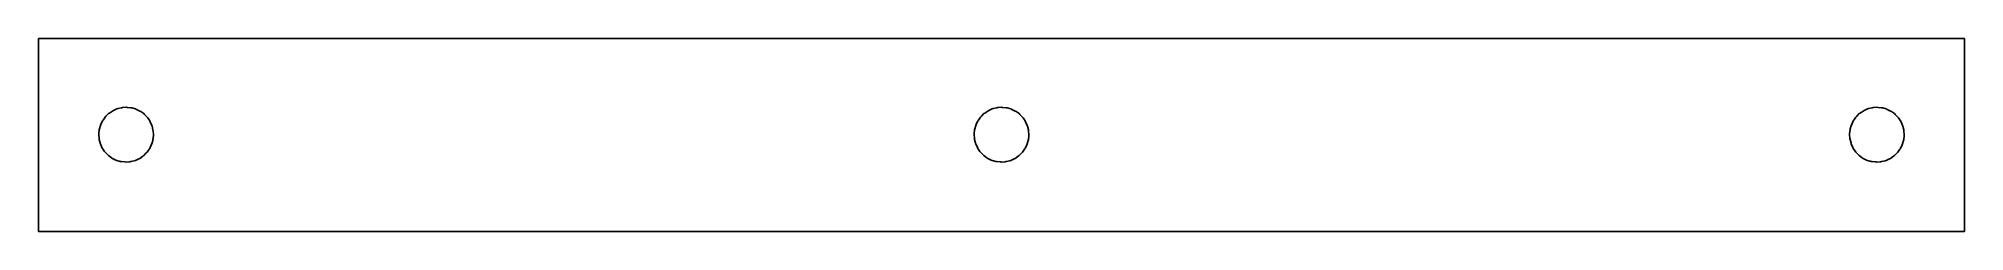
# Model space of a CAD drawing. Extents: x -149 to -9, y 8 to 135.
# Drawn here: x -148.6 to -8.9, y 120.7 to 134.6 of the extents above.
import ezdxf

# ---------------------------------------------------------------- set-up
doc = ezdxf.new("R2010")
doc.units = 0
doc.header["$MEASUREMENT"] = 0
doc.layers.add('Sketch2', color=7, linetype='Continuous')

msp = doc.modelspace()

# ---------------------------------------------------------------- linework, layer by layer
at = {"layer": 'Sketch2'}
for p, q in [((-148.63, 134.58, 0.5), (-148.63, 134.63, 0.5)), ((-148.63, 134.63, 0.5), (-146.47, 134.63, 0.5)), ((-148.63, 134.46, 0.5), (-148.63, 134.58, 0.5)), ((-148.63, 134.37, 0.5), (-148.63, 134.46, 0.5)), ((-148.63, 131.41, 0.5), (-148.63, 134.37, 0.5)), ((-146.47, 134.63, 0.5), (-145.3, 134.63, 0.5)), ((-145.3, 134.63, 0.5), (-143.14, 134.63, 0.5)), ((-143.14, 134.63, 0.5), (-141.98, 134.63, 0.5)), ((-141.98, 134.63, 0.5), (-139.81, 134.63, 0.5)), ((-139.81, 134.63, 0.5), (-138.65, 134.63, 0.5)), ((-138.65, 134.63, 0.5), (-136.49, 134.63, 0.5)), ((-136.49, 134.63, 0.5), (-135.32, 134.63, 0.5)), ((-135.32, 134.63, 0.5), (-133.16, 134.63, 0.5)), ((-133.16, 134.63, 0.5), (-132, 134.63, 0.5)), ((-132, 134.63, 0.5), (-129.84, 134.63, 0.5)), ((-129.84, 134.63, 0.5), (-128.67, 134.63, 0.5)), ((-128.67, 134.63, 0.5), (-126.51, 134.63, 0.5)), ((-126.51, 134.63, 0.5), (-125.35, 134.63, 0.5)), ((-125.35, 134.63, 0.5), (-123.18, 134.63, 0.5)), ((-123.18, 134.63, 0.5), (-122.02, 134.63, 0.5)), ((-122.02, 134.63, 0.5), (-119.86, 134.63, 0.5)), ((-119.86, 134.63, 0.5), (-118.69, 134.63, 0.5)), ((-118.69, 134.63, 0.5), (-116.53, 134.63, 0.5)), ((-116.53, 134.63, 0.5), (-115.37, 134.63, 0.5)), ((-115.37, 134.63, 0.5), (-113.2, 134.63, 0.5)), ((-113.2, 134.63, 0.5), (-112.04, 134.63, 0.5)), ((-112.04, 134.63, 0.5), (-109.88, 134.63, 0.5)), ((-109.88, 134.63, 0.5), (-108.72, 134.63, 0.5)), ((-108.72, 134.63, 0.5), (-106.55, 134.63, 0.5)), ((-106.55, 134.63, 0.5), (-105.39, 134.63, 0.5)), ((-105.39, 134.63, 0.5), (-103.23, 134.63, 0.5)), ((-103.23, 134.63, 0.5), (-102.06, 134.63, 0.5)), ((-102.06, 134.63, 0.5), (-99.9, 134.63, 0.5)), ((-99.9, 134.63, 0.5), (-98.74, 134.63, 0.5)), ((-98.74, 134.63, 0.5), (-96.57, 134.63, 0.5)), ((-96.57, 134.63, 0.5), (-95.41, 134.63, 0.5)), ((-95.41, 134.63, 0.5), (-93.25, 134.63, 0.5)), ((-93.25, 134.63, 0.5), (-92.08, 134.63, 0.5)), ((-92.08, 134.63, 0.5), (-89.92, 134.63, 0.5)), ((-89.92, 134.63, 0.5), (-88.76, 134.63, 0.5)), ((-88.76, 134.63, 0.5), (-86.59, 134.63, 0.5)), ((-86.59, 134.63, 0.5), (-85.43, 134.63, 0.5)), ((-85.43, 134.63, 0.5), (-83.27, 134.63, 0.5)), ((-83.27, 134.63, 0.5), (-82.11, 134.63, 0.5)), ((-82.11, 134.63, 0.5), (-79.94, 134.63, 0.5)), ((-79.94, 134.63, 0.5), (-78.78, 134.63, 0.5)), ((-78.78, 134.63, 0.5), (-76.62, 134.63, 0.5)), ((-76.62, 134.63, 0.5), (-75.45, 134.63, 0.5)), ((-75.45, 134.63, 0.5), (-73.29, 134.63, 0.5)), ((-73.29, 134.63, 0.5), (-72.13, 134.63, 0.5)), ((-72.13, 134.63, 0.5), (-69.96, 134.63, 0.5)), ((-69.96, 134.63, 0.5), (-68.8, 134.63, 0.5)), ((-68.8, 134.63, 0.5), (-66.64, 134.63, 0.5)), ((-66.64, 134.63, 0.5), (-65.47, 134.63, 0.5)), ((-65.47, 134.63, 0.5), (-63.31, 134.63, 0.5)), ((-63.31, 134.63, 0.5), (-62.15, 134.63, 0.5)), ((-62.15, 134.63, 0.5), (-59.99, 134.63, 0.5)), ((-59.99, 134.63, 0.5), (-58.82, 134.63, 0.5)), ((-58.82, 134.63, 0.5), (-56.66, 134.63, 0.5)), ((-56.66, 134.63, 0.5), (-55.5, 134.63, 0.5)), ((-55.5, 134.63, 0.5), (-53.33, 134.63, 0.5)), ((-53.33, 134.63, 0.5), (-52.17, 134.63, 0.5)), ((-52.17, 134.63, 0.5), (-50.01, 134.63, 0.5)), ((-50.01, 134.63, 0.5), (-48.84, 134.63, 0.5)), ((-48.84, 134.63, 0.5), (-46.68, 134.63, 0.5)), ((-46.68, 134.63, 0.5), (-45.52, 134.63, 0.5)), ((-45.52, 134.63, 0.5), (-43.35, 134.63, 0.5)), ((-43.35, 134.63, 0.5), (-42.19, 134.63, 0.5)), ((-42.19, 134.63, 0.5), (-40.03, 134.63, 0.5)), ((-40.03, 134.63, 0.5), (-38.87, 134.63, 0.5)), ((-38.87, 134.63, 0.5), (-36.7, 134.63, 0.5)), ((-36.7, 134.63, 0.5), (-35.54, 134.63, 0.5)), ((-35.54, 134.63, 0.5), (-33.38, 134.63, 0.5)), ((-33.38, 134.63, 0.5), (-32.21, 134.63, 0.5)), ((-32.21, 134.63, 0.5), (-30.05, 134.63, 0.5)), ((-30.05, 134.63, 0.5), (-28.89, 134.63, 0.5)), ((-28.89, 134.63, 0.5), (-26.72, 134.63, 0.5)), ((-26.72, 134.63, 0.5), (-25.56, 134.63, 0.5)), ((-25.56, 134.63, 0.5), (-23.4, 134.63, 0.5)), ((-23.4, 134.63, 0.5), (-22.23, 134.63, 0.5)), ((-22.23, 134.63, 0.5), (-20.07, 134.63, 0.5)), ((-20.07, 134.63, 0.5), (-18.91, 134.63, 0.5)), ((-18.91, 134.63, 0.5), (-16.74, 134.63, 0.5)), ((-16.74, 134.63, 0.5), (-15.58, 134.63, 0.5)), ((-15.58, 134.63, 0.5), (-13.42, 134.63, 0.5)), ((-13.42, 134.63, 0.5), (-12.26, 134.63, 0.5)), ((-12.26, 134.63, 0.5), (-10.09, 134.63, 0.5)), ((-10.09, 134.63, 0.5), (-8.93, 134.63, 0.5)), ((-8.93, 134.63, 0.5), (-8.93, 134.58, 0.5)), ((-8.93, 134.58, 0.5), (-8.93, 134.46, 0.5)), ((-8.93, 134.46, 0.5), (-8.93, 134.37, 0.5)), ((-8.93, 134.37, 0.5), (-8.93, 134.29, 0.5)), ((-8.93, 134.29, 0.5), (-8.93, 131.41, 0.5)), ((-148.63, 121.68, 0.5), (-148.63, 131.41, 0.5)), ((-8.93, 131.41, 0.5), (-8.93, 121.68, 0.5)), ((-144, 128.66, 0.5), (-144.11, 128.41, 0.5)), ((-143.95, 128.72, 0.5), (-144, 128.66, 0.5)), ((-143.8, 128.94, 0.5), (-143.95, 128.72, 0.5)), ((-143.74, 129, 0.5), (-143.8, 128.94, 0.5)), ((-143.56, 129.19, 0.5), (-143.74, 129, 0.5)), ((-143.49, 129.23, 0.5), (-143.56, 129.19, 0.5)), ((-143.27, 129.38, 0.5), (-143.49, 129.23, 0.5)), ((-143.2, 129.42, 0.5), (-143.27, 129.38, 0.5)), ((-142.96, 129.53, 0.5), (-143.2, 129.42, 0.5)), ((-142.88, 129.55, 0.5), (-142.96, 129.53, 0.5)), ((-142.62, 129.62, 0.5), (-142.88, 129.55, 0.5)), ((-142.55, 129.63, 0.5), (-142.62, 129.62, 0.5)), ((-142.28, 129.65, 0.5), (-142.55, 129.63, 0.5)), ((-142.2, 129.64, 0.5), (-142.28, 129.65, 0.5)), ((-141.94, 129.62, 0.5), (-142.2, 129.64, 0.5)), ((-141.86, 129.6, 0.5), (-141.94, 129.62, 0.5)), ((-141.6, 129.53, 0.5), (-141.86, 129.6, 0.5)), ((-141.53, 129.5, 0.5), (-141.6, 129.53, 0.5)), ((-141.29, 129.38, 0.5), (-141.53, 129.5, 0.5)), ((-141.22, 129.34, 0.5), (-141.29, 129.38, 0.5)), ((-141, 129.19, 0.5), (-141.22, 129.34, 0.5)), ((-140.95, 129.13, 0.5), (-141, 129.19, 0.5)), ((-140.76, 128.94, 0.5), (-140.95, 129.13, 0.5)), ((-140.71, 128.88, 0.5), (-140.76, 128.94, 0.5)), ((-140.56, 128.66, 0.5), (-140.71, 128.88, 0.5)), ((-140.53, 128.59, 0.5), (-140.56, 128.66, 0.5)), ((-140.42, 128.34, 0.5), (-140.53, 128.59, 0.5)), ((-80.5, 128.66, 0.5), (-80.61, 128.41, 0.5)), ((-80.45, 128.72, 0.5), (-80.5, 128.66, 0.5)), ((-80.3, 128.94, 0.5), (-80.45, 128.72, 0.5)), ((-80.24, 129, 0.5), (-80.3, 128.94, 0.5)), ((-80.06, 129.19, 0.5), (-80.24, 129, 0.5)), ((-79.99, 129.23, 0.5), (-80.06, 129.19, 0.5)), ((-79.77, 129.38, 0.5), (-79.99, 129.23, 0.5)), ((-79.7, 129.42, 0.5), (-79.77, 129.38, 0.5)), ((-79.46, 129.53, 0.5), (-79.7, 129.42, 0.5)), ((-79.38, 129.55, 0.5), (-79.46, 129.53, 0.5)), ((-79.12, 129.62, 0.5), (-79.38, 129.55, 0.5)), ((-79.05, 129.63, 0.5), (-79.12, 129.62, 0.5)), ((-78.78, 129.65, 0.5), (-79.05, 129.63, 0.5)), ((-78.7, 129.64, 0.5), (-78.78, 129.65, 0.5)), ((-78.44, 129.62, 0.5), (-78.7, 129.64, 0.5)), ((-78.36, 129.6, 0.5), (-78.44, 129.62, 0.5)), ((-78.1, 129.53, 0.5), (-78.36, 129.6, 0.5)), ((-78.03, 129.5, 0.5), (-78.1, 129.53, 0.5)), ((-77.79, 129.38, 0.5), (-78.03, 129.5, 0.5)), ((-77.72, 129.34, 0.5), (-77.79, 129.38, 0.5)), ((-77.5, 129.19, 0.5), (-77.72, 129.34, 0.5)), ((-77.45, 129.13, 0.5), (-77.5, 129.19, 0.5)), ((-77.26, 128.94, 0.5), (-77.45, 129.13, 0.5)), ((-77.21, 128.88, 0.5), (-77.26, 128.94, 0.5)), ((-77.06, 128.66, 0.5), (-77.21, 128.88, 0.5)), ((-77.03, 128.59, 0.5), (-77.06, 128.66, 0.5)), ((-76.92, 128.34, 0.5), (-77.03, 128.59, 0.5)), ((-17, 128.66, 0.5), (-17.11, 128.41, 0.5)), ((-16.95, 128.72, 0.5), (-17, 128.66, 0.5)), ((-16.8, 128.94, 0.5), (-16.95, 128.72, 0.5)), ((-16.74, 129, 0.5), (-16.8, 128.94, 0.5)), ((-16.56, 129.19, 0.5), (-16.74, 129, 0.5)), ((-16.49, 129.23, 0.5), (-16.56, 129.19, 0.5)), ((-16.27, 129.38, 0.5), (-16.49, 129.23, 0.5)), ((-16.2, 129.42, 0.5), (-16.27, 129.38, 0.5)), ((-15.96, 129.53, 0.5), (-16.2, 129.42, 0.5)), ((-15.88, 129.55, 0.5), (-15.96, 129.53, 0.5)), ((-15.62, 129.62, 0.5), (-15.88, 129.55, 0.5)), ((-15.55, 129.63, 0.5), (-15.62, 129.62, 0.5)), ((-15.28, 129.65, 0.5), (-15.55, 129.63, 0.5)), ((-15.2, 129.64, 0.5), (-15.28, 129.65, 0.5)), ((-14.94, 129.62, 0.5), (-15.2, 129.64, 0.5)), ((-14.86, 129.6, 0.5), (-14.94, 129.62, 0.5)), ((-14.6, 129.53, 0.5), (-14.86, 129.6, 0.5)), ((-14.53, 129.5, 0.5), (-14.6, 129.53, 0.5)), ((-14.29, 129.38, 0.5), (-14.53, 129.5, 0.5)), ((-14.22, 129.34, 0.5), (-14.29, 129.38, 0.5)), ((-14, 129.19, 0.5), (-14.22, 129.34, 0.5)), ((-13.95, 129.13, 0.5), (-14, 129.19, 0.5)), ((-13.76, 128.94, 0.5), (-13.95, 129.13, 0.5)), ((-13.71, 128.88, 0.5), (-13.76, 128.94, 0.5)), ((-13.56, 128.66, 0.5), (-13.71, 128.88, 0.5)), ((-13.53, 128.59, 0.5), (-13.56, 128.66, 0.5)), ((-13.42, 128.34, 0.5), (-13.53, 128.59, 0.5)), ((-144.23, 128.01, 0.5), (-144.26, 127.74, 0.5)), ((-144.26, 127.74, 0.5), (-144.26, 127.67, 0.5)), ((-144.26, 127.67, 0.5), (-144.24, 127.4, 0.5)), ((-144.24, 127.4, 0.5), (-144.23, 127.32, 0.5)), ((-144.21, 128.09, 0.5), (-144.23, 128.01, 0.5)), ((-144.23, 127.32, 0.5), (-144.16, 127.06, 0.5)), ((-144.14, 128.34, 0.5), (-144.21, 128.09, 0.5)), ((-144.11, 128.41, 0.5), (-144.14, 128.34, 0.5)), ((-140.39, 128.27, 0.5), (-140.42, 128.34, 0.5)), ((-140.42, 126.99, 0.5), (-140.35, 127.25, 0.5)), ((-140.33, 128.01, 0.5), (-140.39, 128.27, 0.5)), ((-140.35, 127.25, 0.5), (-140.33, 127.32, 0.5)), ((-140.32, 127.93, 0.5), (-140.33, 128.01, 0.5)), ((-140.33, 127.32, 0.5), (-140.3, 127.59, 0.5)), ((-140.3, 127.67, 0.5), (-140.32, 127.93, 0.5)), ((-140.3, 127.59, 0.5), (-140.3, 127.67, 0.5)), ((-80.73, 128.01, 0.5), (-80.76, 127.74, 0.5)), ((-80.76, 127.74, 0.5), (-80.76, 127.67, 0.5)), ((-80.76, 127.67, 0.5), (-80.74, 127.4, 0.5)), ((-80.74, 127.4, 0.5), (-80.73, 127.32, 0.5)), ((-80.71, 128.09, 0.5), (-80.73, 128.01, 0.5)), ((-80.73, 127.32, 0.5), (-80.66, 127.06, 0.5)), ((-80.64, 128.34, 0.5), (-80.71, 128.09, 0.5)), ((-80.61, 128.41, 0.5), (-80.64, 128.34, 0.5)), ((-76.89, 128.27, 0.5), (-76.92, 128.34, 0.5)), ((-76.92, 126.99, 0.5), (-76.85, 127.25, 0.5)), ((-76.83, 128.01, 0.5), (-76.89, 128.27, 0.5)), ((-76.85, 127.25, 0.5), (-76.83, 127.32, 0.5)), ((-76.82, 127.93, 0.5), (-76.83, 128.01, 0.5)), ((-76.83, 127.32, 0.5), (-76.8, 127.59, 0.5)), ((-76.8, 127.67, 0.5), (-76.82, 127.93, 0.5)), ((-76.8, 127.59, 0.5), (-76.8, 127.67, 0.5)), ((-17.23, 128.01, 0.5), (-17.26, 127.74, 0.5)), ((-17.26, 127.74, 0.5), (-17.26, 127.67, 0.5)), ((-17.26, 127.67, 0.5), (-17.24, 127.4, 0.5)), ((-17.24, 127.4, 0.5), (-17.23, 127.32, 0.5)), ((-17.21, 128.09, 0.5), (-17.23, 128.01, 0.5)), ((-17.23, 127.32, 0.5), (-17.16, 127.06, 0.5)), ((-17.14, 128.34, 0.5), (-17.21, 128.09, 0.5)), ((-17.11, 128.41, 0.5), (-17.14, 128.34, 0.5)), ((-13.39, 128.27, 0.5), (-13.42, 128.34, 0.5)), ((-13.42, 126.99, 0.5), (-13.35, 127.25, 0.5)), ((-13.33, 128.01, 0.5), (-13.39, 128.27, 0.5)), ((-13.35, 127.25, 0.5), (-13.33, 127.32, 0.5)), ((-13.32, 127.93, 0.5), (-13.33, 128.01, 0.5)), ((-13.33, 127.32, 0.5), (-13.3, 127.59, 0.5)), ((-13.3, 127.67, 0.5), (-13.32, 127.93, 0.5)), ((-13.3, 127.59, 0.5), (-13.3, 127.67, 0.5)), ((-144.16, 127.06, 0.5), (-144.14, 126.99, 0.5)), ((-144.14, 126.99, 0.5), (-144.03, 126.74, 0.5)), ((-144.03, 126.74, 0.5), (-144, 126.67, 0.5)), ((-144, 126.67, 0.5), (-143.84, 126.45, 0.5)), ((-143.84, 126.45, 0.5), (-143.8, 126.39, 0.5)), ((-143.8, 126.39, 0.5), (-143.61, 126.2, 0.5)), ((-143.61, 126.2, 0.5), (-143.56, 126.15, 0.5)), ((-143.56, 126.15, 0.5), (-143.34, 125.99, 0.5)), ((-143.34, 125.99, 0.5), (-143.27, 125.95, 0.5)), ((-143.27, 125.95, 0.5), (-143.03, 125.83, 0.5)), ((-143.03, 125.83, 0.5), (-142.96, 125.8, 0.5)), ((-142.96, 125.8, 0.5), (-142.7, 125.73, 0.5)), ((-142.7, 125.73, 0.5), (-142.62, 125.71, 0.5)), ((-141.94, 125.71, 0.5), (-141.68, 125.78, 0.5)), ((-141.68, 125.78, 0.5), (-141.6, 125.8, 0.5)), ((-141.6, 125.8, 0.5), (-141.36, 125.91, 0.5)), ((-141.36, 125.91, 0.5), (-141.29, 125.95, 0.5)), ((-141.29, 125.95, 0.5), (-141.07, 126.1, 0.5)), ((-141.07, 126.1, 0.5), (-141, 126.15, 0.5)), ((-141, 126.15, 0.5), (-140.81, 126.34, 0.5)), ((-140.81, 126.34, 0.5), (-140.76, 126.39, 0.5)), ((-140.76, 126.39, 0.5), (-140.61, 126.61, 0.5)), ((-140.61, 126.61, 0.5), (-140.56, 126.67, 0.5)), ((-140.56, 126.67, 0.5), (-140.45, 126.92, 0.5)), ((-140.45, 126.92, 0.5), (-140.42, 126.99, 0.5)), ((-80.66, 127.06, 0.5), (-80.64, 126.99, 0.5)), ((-80.64, 126.99, 0.5), (-80.53, 126.74, 0.5)), ((-80.53, 126.74, 0.5), (-80.5, 126.67, 0.5)), ((-80.5, 126.67, 0.5), (-80.34, 126.45, 0.5)), ((-80.34, 126.45, 0.5), (-80.3, 126.39, 0.5)), ((-80.3, 126.39, 0.5), (-80.11, 126.2, 0.5)), ((-80.11, 126.2, 0.5), (-80.06, 126.15, 0.5)), ((-80.06, 126.15, 0.5), (-79.84, 125.99, 0.5)), ((-79.84, 125.99, 0.5), (-79.77, 125.95, 0.5)), ((-79.77, 125.95, 0.5), (-79.53, 125.83, 0.5)), ((-79.53, 125.83, 0.5), (-79.46, 125.8, 0.5)), ((-79.46, 125.8, 0.5), (-79.2, 125.73, 0.5)), ((-79.2, 125.73, 0.5), (-79.12, 125.71, 0.5)), ((-78.44, 125.71, 0.5), (-78.18, 125.78, 0.5)), ((-78.18, 125.78, 0.5), (-78.1, 125.8, 0.5)), ((-78.1, 125.8, 0.5), (-77.86, 125.91, 0.5)), ((-77.86, 125.91, 0.5), (-77.79, 125.95, 0.5)), ((-77.79, 125.95, 0.5), (-77.57, 126.1, 0.5)), ((-77.57, 126.1, 0.5), (-77.5, 126.15, 0.5)), ((-77.5, 126.15, 0.5), (-77.31, 126.34, 0.5)), ((-77.31, 126.34, 0.5), (-77.26, 126.39, 0.5)), ((-77.26, 126.39, 0.5), (-77.11, 126.61, 0.5)), ((-77.11, 126.61, 0.5), (-77.06, 126.67, 0.5)), ((-77.06, 126.67, 0.5), (-76.95, 126.92, 0.5)), ((-76.95, 126.92, 0.5), (-76.92, 126.99, 0.5)), ((-17.16, 127.06, 0.5), (-17.14, 126.99, 0.5)), ((-17.14, 126.99, 0.5), (-17.03, 126.74, 0.5)), ((-17.03, 126.74, 0.5), (-17, 126.67, 0.5)), ((-17, 126.67, 0.5), (-16.84, 126.45, 0.5)), ((-16.84, 126.45, 0.5), (-16.8, 126.39, 0.5)), ((-16.8, 126.39, 0.5), (-16.61, 126.2, 0.5)), ((-16.61, 126.2, 0.5), (-16.56, 126.15, 0.5)), ((-16.56, 126.15, 0.5), (-16.34, 125.99, 0.5)), ((-16.34, 125.99, 0.5), (-16.27, 125.95, 0.5)), ((-16.27, 125.95, 0.5), (-16.03, 125.83, 0.5)), ((-16.03, 125.83, 0.5), (-15.96, 125.8, 0.5)), ((-15.96, 125.8, 0.5), (-15.7, 125.73, 0.5)), ((-15.7, 125.73, 0.5), (-15.62, 125.71, 0.5)), ((-14.94, 125.71, 0.5), (-14.68, 125.78, 0.5)), ((-14.68, 125.78, 0.5), (-14.6, 125.8, 0.5)), ((-14.6, 125.8, 0.5), (-14.36, 125.91, 0.5)), ((-14.36, 125.91, 0.5), (-14.29, 125.95, 0.5)), ((-14.29, 125.95, 0.5), (-14.07, 126.1, 0.5)), ((-14.07, 126.1, 0.5), (-14, 126.15, 0.5)), ((-14, 126.15, 0.5), (-13.81, 126.34, 0.5)), ((-13.81, 126.34, 0.5), (-13.76, 126.39, 0.5)), ((-13.76, 126.39, 0.5), (-13.61, 126.61, 0.5)), ((-13.61, 126.61, 0.5), (-13.56, 126.67, 0.5)), ((-13.56, 126.67, 0.5), (-13.45, 126.92, 0.5)), ((-13.45, 126.92, 0.5), (-13.42, 126.99, 0.5)), ((-142.62, 125.71, 0.5), (-142.36, 125.69, 0.5)), ((-142.36, 125.69, 0.5), (-142.28, 125.68, 0.5)), ((-142.28, 125.68, 0.5), (-142.01, 125.7, 0.5)), ((-142.01, 125.7, 0.5), (-141.94, 125.71, 0.5)), ((-79.12, 125.71, 0.5), (-78.86, 125.69, 0.5)), ((-78.86, 125.69, 0.5), (-78.78, 125.68, 0.5)), ((-78.78, 125.68, 0.5), (-78.51, 125.7, 0.5)), ((-78.51, 125.7, 0.5), (-78.44, 125.71, 0.5)), ((-15.62, 125.71, 0.5), (-15.36, 125.69, 0.5)), ((-15.36, 125.69, 0.5), (-15.28, 125.68, 0.5)), ((-15.28, 125.68, 0.5), (-15.01, 125.7, 0.5)), ((-15.01, 125.7, 0.5), (-14.94, 125.71, 0.5)), ((-148.63, 120.86, 0.5), (-148.63, 121.68, 0.5)), ((-8.93, 121.68, 0.5), (-8.93, 120.86, 0.5)), ((-148.63, 120.77, 0.5), (-148.63, 120.86, 0.5)), ((-148.63, 120.66, 0.5), (-148.63, 120.77, 0.5)), ((-145.87, 120.66, 0.5), (-148.63, 120.66, 0.5)), ((-145.72, 120.66, 0.5), (-145.87, 120.66, 0.5)), ((-142.96, 120.66, 0.5), (-145.72, 120.66, 0.5)), ((-142.81, 120.66, 0.5), (-142.96, 120.66, 0.5)), ((-140.05, 120.66, 0.5), (-142.81, 120.66, 0.5)), ((-139.9, 120.66, 0.5), (-140.05, 120.66, 0.5)), ((-137.14, 120.66, 0.5), (-139.9, 120.66, 0.5)), ((-136.99, 120.66, 0.5), (-137.14, 120.66, 0.5)), ((-134.23, 120.66, 0.5), (-136.99, 120.66, 0.5)), ((-134.08, 120.66, 0.5), (-134.23, 120.66, 0.5)), ((-131.32, 120.66, 0.5), (-134.08, 120.66, 0.5)), ((-131.17, 120.66, 0.5), (-131.32, 120.66, 0.5)), ((-128.41, 120.66, 0.5), (-131.17, 120.66, 0.5)), ((-128.26, 120.66, 0.5), (-128.41, 120.66, 0.5)), ((-125.5, 120.66, 0.5), (-128.26, 120.66, 0.5)), ((-125.35, 120.66, 0.5), (-125.5, 120.66, 0.5)), ((-122.59, 120.66, 0.5), (-125.35, 120.66, 0.5)), ((-122.44, 120.66, 0.5), (-122.59, 120.66, 0.5)), ((-119.68, 120.66, 0.5), (-122.44, 120.66, 0.5)), ((-119.53, 120.66, 0.5), (-119.68, 120.66, 0.5)), ((-116.77, 120.66, 0.5), (-119.53, 120.66, 0.5)), ((-116.62, 120.66, 0.5), (-116.77, 120.66, 0.5)), ((-113.86, 120.66, 0.5), (-116.62, 120.66, 0.5)), ((-113.7, 120.66, 0.5), (-113.86, 120.66, 0.5)), ((-110.95, 120.66, 0.5), (-113.7, 120.66, 0.5)), ((-110.79, 120.66, 0.5), (-110.95, 120.66, 0.5)), ((-108.04, 120.66, 0.5), (-110.79, 120.66, 0.5)), ((-107.88, 120.66, 0.5), (-108.04, 120.66, 0.5)), ((-105.13, 120.66, 0.5), (-107.88, 120.66, 0.5)), ((-104.97, 120.66, 0.5), (-105.13, 120.66, 0.5)), ((-102.22, 120.66, 0.5), (-104.97, 120.66, 0.5)), ((-102.06, 120.66, 0.5), (-102.22, 120.66, 0.5)), ((-99.31, 120.66, 0.5), (-102.06, 120.66, 0.5)), ((-99.15, 120.66, 0.5), (-99.31, 120.66, 0.5)), ((-96.4, 120.66, 0.5), (-99.15, 120.66, 0.5)), ((-96.24, 120.66, 0.5), (-96.4, 120.66, 0.5)), ((-93.48, 120.66, 0.5), (-96.24, 120.66, 0.5)), ((-93.33, 120.66, 0.5), (-93.48, 120.66, 0.5)), ((-90.57, 120.66, 0.5), (-93.33, 120.66, 0.5)), ((-90.42, 120.66, 0.5), (-90.57, 120.66, 0.5)), ((-87.66, 120.66, 0.5), (-90.42, 120.66, 0.5)), ((-87.51, 120.66, 0.5), (-87.66, 120.66, 0.5)), ((-84.75, 120.66, 0.5), (-87.51, 120.66, 0.5)), ((-84.6, 120.66, 0.5), (-84.75, 120.66, 0.5)), ((-81.84, 120.66, 0.5), (-84.6, 120.66, 0.5)), ((-81.69, 120.66, 0.5), (-81.84, 120.66, 0.5)), ((-78.93, 120.66, 0.5), (-81.69, 120.66, 0.5)), ((-78.78, 120.66, 0.5), (-78.93, 120.66, 0.5)), ((-76.02, 120.66, 0.5), (-78.78, 120.66, 0.5)), ((-75.87, 120.66, 0.5), (-76.02, 120.66, 0.5)), ((-73.11, 120.66, 0.5), (-75.87, 120.66, 0.5)), ((-72.96, 120.66, 0.5), (-73.11, 120.66, 0.5)), ((-70.2, 120.66, 0.5), (-72.96, 120.66, 0.5)), ((-70.05, 120.66, 0.5), (-70.2, 120.66, 0.5)), ((-67.29, 120.66, 0.5), (-70.05, 120.66, 0.5)), ((-67.14, 120.66, 0.5), (-67.29, 120.66, 0.5)), ((-64.38, 120.66, 0.5), (-67.14, 120.66, 0.5)), ((-64.23, 120.66, 0.5), (-64.38, 120.66, 0.5)), ((-61.47, 120.66, 0.5), (-64.23, 120.66, 0.5)), ((-61.32, 120.66, 0.5), (-61.47, 120.66, 0.5)), ((-58.56, 120.66, 0.5), (-61.32, 120.66, 0.5)), ((-58.41, 120.66, 0.5), (-58.56, 120.66, 0.5)), ((-55.65, 120.66, 0.5), (-58.41, 120.66, 0.5)), ((-55.5, 120.66, 0.5), (-55.65, 120.66, 0.5)), ((-52.74, 120.66, 0.5), (-55.5, 120.66, 0.5)), ((-52.59, 120.66, 0.5), (-52.74, 120.66, 0.5)), ((-49.83, 120.66, 0.5), (-52.59, 120.66, 0.5)), ((-49.68, 120.66, 0.5), (-49.83, 120.66, 0.5)), ((-46.92, 120.66, 0.5), (-49.68, 120.66, 0.5)), ((-46.77, 120.66, 0.5), (-46.92, 120.66, 0.5)), ((-44.01, 120.66, 0.5), (-46.77, 120.66, 0.5)), ((-43.85, 120.66, 0.5), (-44.01, 120.66, 0.5)), ((-41.1, 120.66, 0.5), (-43.85, 120.66, 0.5)), ((-40.94, 120.66, 0.5), (-41.1, 120.66, 0.5)), ((-38.19, 120.66, 0.5), (-40.94, 120.66, 0.5)), ((-38.03, 120.66, 0.5), (-38.19, 120.66, 0.5)), ((-35.28, 120.66, 0.5), (-38.03, 120.66, 0.5)), ((-35.12, 120.66, 0.5), (-35.28, 120.66, 0.5)), ((-32.37, 120.66, 0.5), (-35.12, 120.66, 0.5)), ((-32.21, 120.66, 0.5), (-32.37, 120.66, 0.5)), ((-29.46, 120.66, 0.5), (-32.21, 120.66, 0.5)), ((-29.3, 120.66, 0.5), (-29.46, 120.66, 0.5)), ((-26.55, 120.66, 0.5), (-29.3, 120.66, 0.5)), ((-26.39, 120.66, 0.5), (-26.55, 120.66, 0.5)), ((-23.63, 120.66, 0.5), (-26.39, 120.66, 0.5)), ((-23.48, 120.66, 0.5), (-23.63, 120.66, 0.5)), ((-20.72, 120.66, 0.5), (-23.48, 120.66, 0.5)), ((-20.57, 120.66, 0.5), (-20.72, 120.66, 0.5)), ((-17.81, 120.66, 0.5), (-20.57, 120.66, 0.5)), ((-17.66, 120.66, 0.5), (-17.81, 120.66, 0.5)), ((-14.9, 120.66, 0.5), (-17.66, 120.66, 0.5)), ((-14.75, 120.66, 0.5), (-14.9, 120.66, 0.5)), ((-11.99, 120.66, 0.5), (-14.75, 120.66, 0.5)), ((-11.84, 120.66, 0.5), (-11.99, 120.66, 0.5)), ((-9.08, 120.66, 0.5), (-11.84, 120.66, 0.5)), ((-8.93, 120.66, 0.5), (-9.08, 120.66, 0.5)), ((-8.93, 120.86, 0.5), (-8.93, 120.77, 0.5)), ((-8.93, 120.77, 0.5), (-8.93, 120.66, 0.5))]:
    msp.add_line(p, q, dxfattribs=at)

doc.saveas('drawing.dxf')
